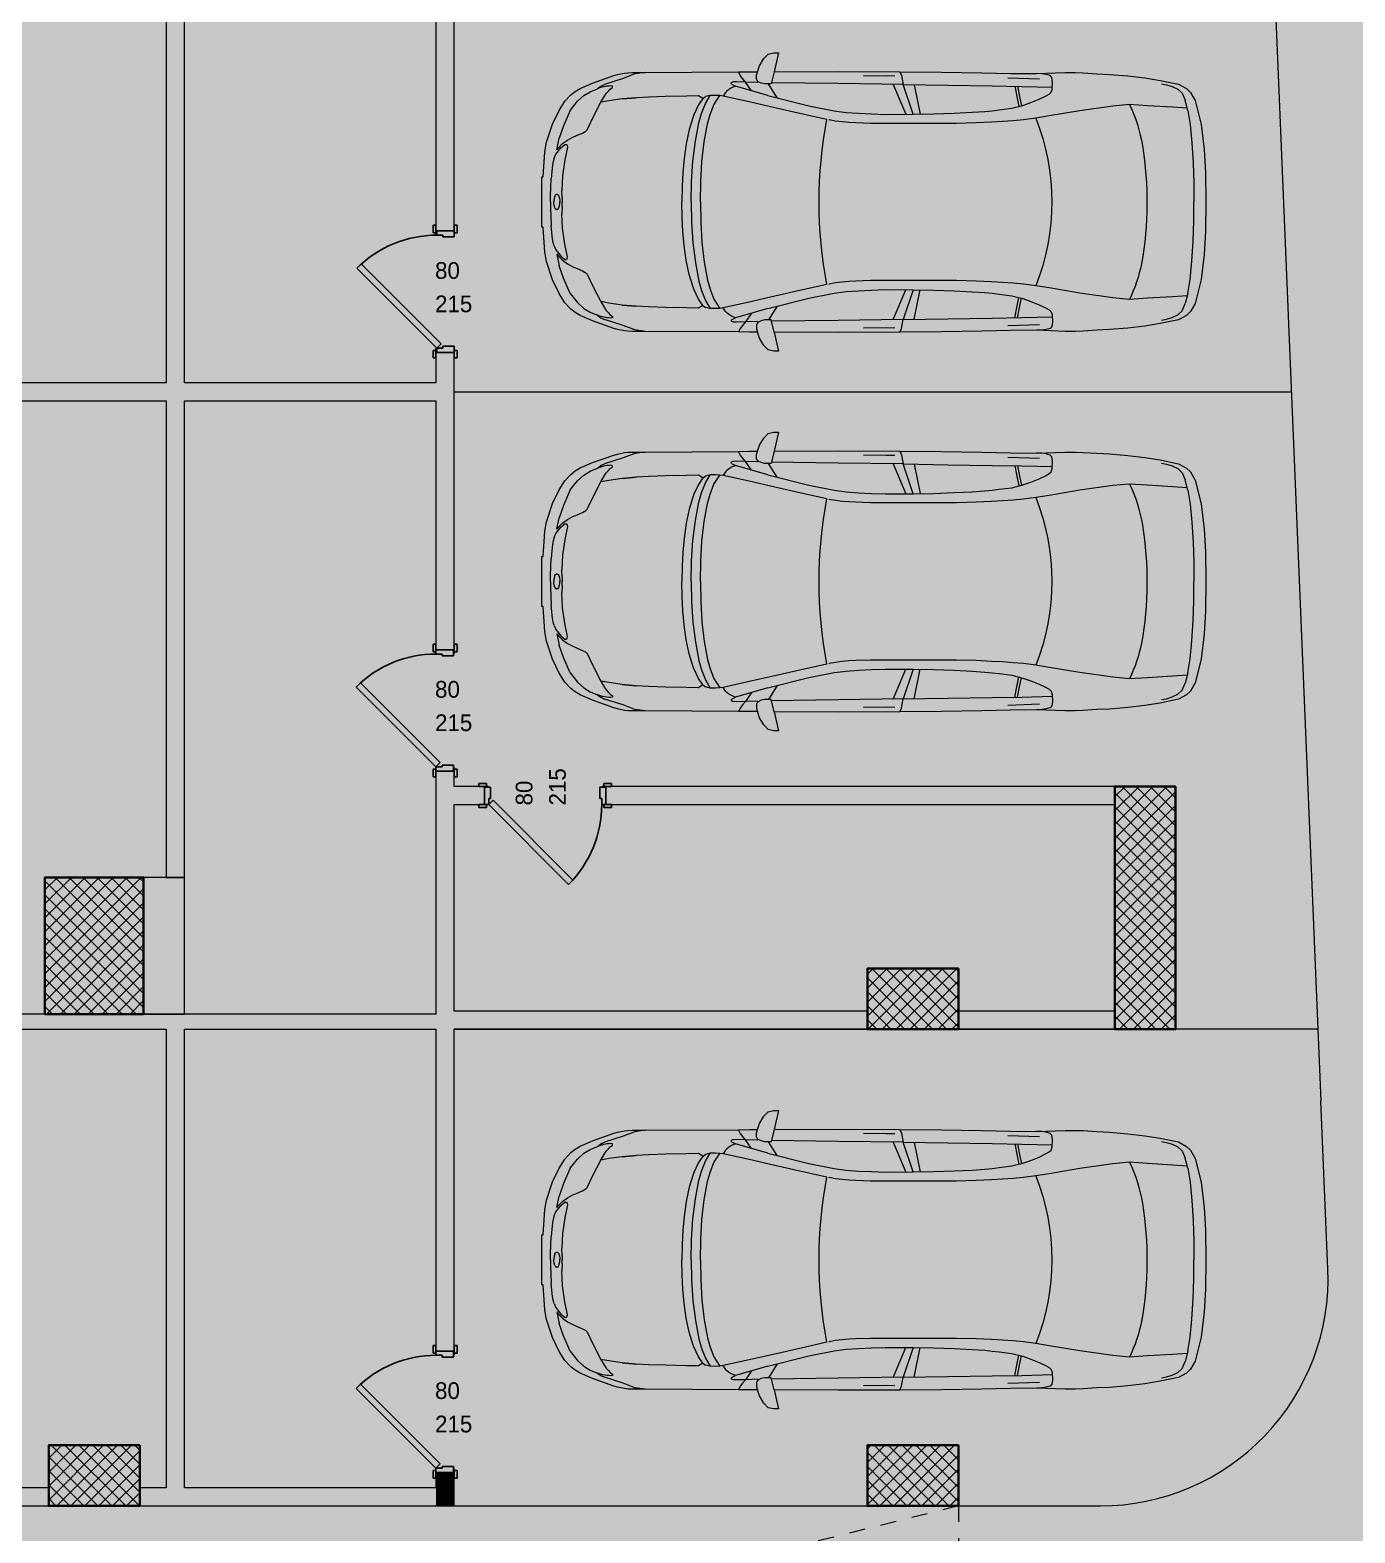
# Model space of a CAD drawing. Header units: millimetres. Extents: x 635850 to 824661, y -5878409 to -5774454.
# Drawn here: x 806447 to 815176, y -5870487 to -5860586 of the extents above; entities that cross this region are included whole.
import ezdxf

# ---------------------------------------------------------------- set-up
doc = ezdxf.new("R2010")
doc.units = ezdxf.units.MM
doc.header["$MEASUREMENT"] = 0
doc.linetypes.add('Dashed', pattern=[211.666667, 105.833333, -105.833333])
for name, color, linetype, lineweight, true_color in [('A - Ndertesa 1 - Veturat_Pen_No__102', 7, 'Continuous', 13, 0xcccccc), ('A - Ndertesa 10 - 2D Drafting_Pen_No__102', 7, 'Continuous', 13, 0xcccccc), ('A - Ndertesa 10 - Muret_Pen_No__102', 7, 'Continuous', 13, 0xcccccc), ('A - Ndertesa 10 - Veturat_Pen_No__102', 7, 'Continuous', 13, 0xcccccc), ('ARCHICAD Door Markers_Pen_No__112', 7, 'Continuous', 13, 0xd5aaaa)]:
    doc.layers.add(name, color=color, linetype=linetype, lineweight=lineweight, true_color=true_color)
for name, color, linetype, lineweight in [('A - Ndertesa 10 - 2D Drafting_Pen_No__121', 255, 'Continuous', 0), ('A - Ndertesa 10 - Muret_Pen_No__101', 252, 'Continuous', 13), ('A - Ndertesa 10 - Shtyllat_Pen_No__101', 252, 'Continuous', 13), ('A - Ndertesa 10 - Shtyllat_Pen_No__22', 8, 'Continuous', 35), ('ARCHICAD Doors_Pen_No__101', 252, 'Continuous', 13), ('ARCHICAD Doors_Pen_No__42', 8, 'Continuous', 25)]:
    doc.layers.add(name, color=color, linetype=linetype, lineweight=lineweight)
for name, color, linetype in [('A - Ndertesa 10 - Muret', 7, 'Continuous'), ('A - Ndertesa 10 - Shtyllat', 7, 'Continuous'), ('ARCHICAD Door Markers', 7, 'Continuous'), ('ARCHICAD Doors', 7, 'Continuous')]:
    doc.layers.add(name, color=color, linetype=linetype)
doc.styles.add('GENERATED_STYLE_1', font='GOTHIC.TTF')
pattern_1 = [(45, (664183.82, -5827429.525), (-45.96194, 45.96194), []), (135, (664183.82, -5827429.525), (45.96194, 45.96194), [])]

# ---------------------------------------------------------------- blocks, each defined once
blk = doc.blocks.new('Door 25_5')
at = {"layer": 'ARCHICAD Doors_Pen_No__101', "color": 252, "linetype": 'Continuous', "lineweight": 13}
for p, q in [((-400, 5), (-437, 5)), ((-400, 5), (-437, 5)), ((-400, 0), (-400, 5)), ((-400, 0), (-400, 5)), ((-400, -115), (-400, 0)), ((-400, -115), (-400, 0)), ((400, 0), (400, 5)), ((400, 0), (400, 5)), ((400, 5), (437, 5)), ((400, 5), (437, 5)), ((400, -115), (400, 0)), ((400, -115), (400, 0)), ((-400, -115), (-437, -115)), ((-400, -115), (-437, -115)), ((400, -115), (437, -115)), ((400, -115), (437, -115))]:
    blk.add_line(p, q, dxfattribs=at)
at = {"layer": 'ARCHICAD Doors_Pen_No__42', "color": 8, "linetype": 'Continuous', "lineweight": 25}
for p, q in [((-182.4, 497.8), (-154.1, 526.1)), ((343.7, -28.3), (-182.4, 497.8)), ((-154.1, 526.1), (372, 0)), ((-387, 24), (-437, 24)), ((-437, 24), (-437, 5)), ((-437, 5), (-387, 5)), ((-375, 5), (-400, 5)), ((-400, 5), (-400, 0)), ((-400, 0), (-375, 0)), ((-372, 0), (-400, 0)), ((-400, 0), (-400, -115)), ((-387, 5), (-387, 24)), ((-375, 0), (-375, 5)), ((-372, -40), (-372, 0)), ((372, 0), (343.7, -28.3)), ((400, 0), (372, 0)), ((372, 0), (372, -40)), ((400, 5), (375, 5)), ((375, 5), (375, 0)), ((375, 0), (400, 0)), ((437, 24), (387, 24)), ((387, 24), (387, 5)), ((387, 5), (437, 5)), ((400, 0), (400, 5)), ((400, -115), (400, 0)), ((437, 5), (437, 24)), ((-360, -40), (-372, -40)), ((-360, -115), (-360, -40)), ((372, -40), (360, -40)), ((360, -40), (360, -115)), ((-387, -115), (-437, -115)), ((-437, -115), (-437, -134)), ((-437, -134), (-387, -134)), ((-400, -115), (-360, -115)), ((-387, -134), (-387, -115)), ((360, -115), (400, -115)), ((437, -115), (387, -115)), ((387, -115), (387, -134)), ((387, -134), (437, -134)), ((437, -134), (437, -115))]:
    blk.add_line(p, q, dxfattribs=at)
blk.add_arc((372, 0), 744, 135, 180, dxfattribs=at)
blk = doc.blocks.new('D Marker 25_12')
at = {"layer": 'ARCHICAD Door Markers_Pen_No__112', "color": 9, "lineweight": 13, "true_color": 0xd5aaaa, "char_height": 110, "attachment_point": 7, "rotation": 270, "style": 'GENERATED_STYLE_1'}
for s, insert in [('\\A1;{\\pql;\\pt0;\\fCentury Gothic|b0|i0|c0|p34;215\\fCentury Gothic|b0|i0|c0|p34;\\A1{\\H.66x;\\S^  ;}\\fCentury Gothic|b0|i0|c0|p34;\\fCentury Gothic|b0|i0|c0|p34;}', (-167.8, 5.9)), ('\\A1;{\\pql;\\pt0;\\fCentury Gothic|b0|i0|c0|p34;80\\fCentury Gothic|b0|i0|c0|p34;\\A1{\\H.66x;\\S^  ;}\\fCentury Gothic|b0|i0|c0|p34;\\fCentury Gothic|b0|i0|c0|p34;}', (52.2, 5.9))]:
    blk.add_mtext(s, dxfattribs=dict(at, insert=insert))
blk = doc.blocks.new('Door 25_4')
at = {"layer": 'ARCHICAD Doors_Pen_No__101', "color": 252, "linetype": 'Continuous', "lineweight": 13}
for p, q in [((-400, 0), (-437, 0)), ((-400, 0), (-437, 0)), ((-400, 0), (-400, -115)), ((-400, 0), (-400, -115)), ((400, 0), (400, -115)), ((400, 0), (400, -115)), ((400, 0), (437, 0)), ((400, 0), (437, 0)), ((-400, -120), (-437, -120)), ((-400, -120), (-437, -120)), ((-400, -115), (-400, -120)), ((-400, -115), (-400, -120)), ((400, -115), (400, -120)), ((400, -115), (400, -120)), ((400, -120), (437, -120)), ((400, -120), (437, -120))]:
    blk.add_line(p, q, dxfattribs=at)
at = {"layer": 'ARCHICAD Doors_Pen_No__42', "color": 8, "linetype": 'Continuous', "lineweight": 25}
for p, q in [((-182.4, 497.8), (-154.1, 526.1)), ((343.7, -28.3), (-182.4, 497.8)), ((-154.1, 526.1), (372, 0)), ((-437, 0), (-437, 19)), ((-437, 19), (-387, 19)), ((-387, 0), (-437, 0)), ((-372, 0), (-400, 0)), ((-400, 0), (-400, -115)), ((-387, 19), (-387, 0)), ((-372, -40), (-372, 0)), ((372, 0), (343.7, -28.3)), ((400, 0), (372, 0)), ((372, 0), (372, -40)), ((387, 19), (437, 19)), ((387, 0), (387, 19)), ((437, 0), (387, 0)), ((400, -115), (400, 0)), ((437, 19), (437, 0)), ((-360, -40), (-372, -40)), ((-360, -115), (-360, -40)), ((372, -40), (360, -40)), ((360, -40), (360, -115)), ((-437, -139), (-437, -120)), ((-437, -120), (-387, -120)), ((-387, -139), (-437, -139)), ((-400, -120), (-400, -115)), ((-400, -115), (-375, -115)), ((-400, -115), (-360, -115)), ((-375, -120), (-400, -120)), ((-387, -120), (-387, -139)), ((-375, -115), (-375, -120)), ((360, -115), (400, -115)), ((375, -120), (375, -115)), ((375, -115), (400, -115)), ((400, -120), (375, -120)), ((387, -120), (437, -120)), ((387, -139), (387, -120)), ((437, -139), (387, -139)), ((400, -115), (400, -120)), ((437, -120), (437, -139))]:
    blk.add_line(p, q, dxfattribs=at)
blk.add_arc((372, 0), 744, 135, 180, dxfattribs=at)
blk = doc.blocks.new('Wall_350', base_point=(809240.9, -5870309))
at = {"layer": 'A - Ndertesa 10 - Muret_Pen_No__102', "linetype": 'Continuous', "lineweight": 0, "true_color": 0xcccccc}
for points in [[(809120.9, -5861909.1), (809240.9, -5861909.1), (809240.9, -5858768.5), (809120.9, -5858768.5)], [(809240.9, -5862709.1), (809120.9, -5862709.1), (809120.9, -5864668.5), (809240.9, -5864668.5)], [(809240.9, -5865468.5), (809120.9, -5865468.5), (809120.9, -5869289), (809240.9, -5869289)], [(809120.9, -5870189), (809240.9, -5870189), (809240.9, -5870089), (809120.9, -5870089)], [(809120.9, -5870189), (809120.9, -5870309), (809240.9, -5870309)], [(809120.9, -5870189), (809240.9, -5870309), (809240.9, -5870189)]]:
    blk.add_hatch(color=254, dxfattribs=at).paths.add_polyline_path(points)
at = {"layer": 'A - Ndertesa 10 - Muret_Pen_No__101', "color": 252, "linetype": 'Continuous', "lineweight": 13}
for p, q in [((809120.9, -5861909.1), (809120.9, -5861872.1)), ((809125.9, -5861909.1), (809120.9, -5861909.1)), ((809240.9, -5861909.1), (809125.9, -5861909.1)), ((809240.9, -5861909.1), (809240.9, -5861872.1)), ((809120.9, -5862709.1), (809120.9, -5862746.1)), ((809125.9, -5862709.1), (809120.9, -5862709.1)), ((809240.9, -5862709.1), (809125.9, -5862709.1)), ((809240.9, -5862709.1), (809240.9, -5862746.1)), ((809120.9, -5864668.5), (809120.9, -5864631.5)), ((809240.9, -5864668.5), (809240.9, -5864631.5)), ((809120.9, -5864668.5), (809235.9, -5864668.5)), ((809235.9, -5864668.5), (809240.9, -5864668.5)), ((809120.9, -5865468.5), (809120.9, -5865505.5)), ((809120.9, -5865468.5), (809235.9, -5865468.5)), ((809235.9, -5865468.5), (809240.9, -5865468.5)), ((809240.9, -5865468.5), (809240.9, -5865505.5)), ((809120.9, -5869289), (809120.9, -5869252)), ((809120.9, -5869289), (809235.9, -5869289)), ((809235.9, -5869289), (809240.9, -5869289)), ((809240.9, -5869289), (809240.9, -5869252)), ((809120.9, -5870089), (809120.9, -5870126)), ((809120.9, -5870089), (809235.9, -5870089)), ((809235.9, -5870089), (809240.9, -5870089)), ((809240.9, -5870089), (809240.9, -5870126))]:
    blk.add_line(p, q, dxfattribs=at)
at = {"layer": 'A - Ndertesa 10 - Muret_Pen_No__101', "color": 252, "linetype": 'Continuous', "lineweight": 13, "flags": 128}
for points in [[(809120.9, -5859688.6), (809120.9, -5861909.1)], [(809240.9, -5861909.1), (809240.9, -5860368.5)], [(809120.9, -5862709.1), (809120.9, -5862909.1)], [(809240.9, -5864668.5), (809240.9, -5862709.1)], [(809120.9, -5863029.1), (809120.9, -5864668.5)], [(809120.9, -5865468.5), (809120.9, -5867068.5)], [(809240.9, -5865568.5), (809240.9, -5865468.5)], [(809240.9, -5867048.5), (809240.9, -5865688.5)], [(809120.9, -5867168.5), (809120.9, -5869289)], [(809240.9, -5869289), (809240.9, -5867168.5)], [(809120.9, -5870089), (809120.9, -5870189)], [(809240.9, -5870309), (809240.9, -5870089)], [(809240.9, -5870309), (809120.9, -5870309)]]:
    blk.add_lwpolyline(points, dxfattribs=at)
at = {"layer": 'ARCHICAD Door Markers', "color": 161, "lineweight": 25, "true_color": 0x40a5ff, "rotation": 90}
for p in [(809120.9, -5862309.1), (809120.9, -5865068.5), (809120.9, -5869689)]:
    blk.add_blockref('D Marker 25_12', p, dxfattribs=at)
at = {"layer": 'ARCHICAD Doors', "color": 7, "linetype": 'Continuous', "lineweight": 13, "xscale": -1, "zscale": 1000, "rotation": 90}
for name, p in [('Door 25_5', (809125.9, -5862309.1)), ('Door 25_4', (809120.9, -5865068.5)), ('Door 25_4', (809120.9, -5869689))]:
    blk.add_blockref(name, p, dxfattribs=at)
blk = doc.blocks.new('Wall_362', base_point=(809240.9, -5867168.5))
at = {"layer": 'A - Ndertesa 10 - Muret_Pen_No__102', "linetype": 'Continuous', "lineweight": 0, "true_color": 0xcccccc}
for points in [[(805702.6, -5867168.5), (805702.6, -5867068.5), (802554.2, -5867068.5), (802554.2, -5867168.5)], [(807344.2, -5867168.5), (807344.2, -5867068.5), (805822.6, -5867068.5), (805822.6, -5867168.5)], [(809120.9, -5867168.5), (809120.9, -5867068.5), (807464.2, -5867068.5), (807464.2, -5867168.5)]]:
    blk.add_hatch(color=254, dxfattribs=at).paths.add_polyline_path(points)
at = {"layer": 'A - Ndertesa 10 - Muret_Pen_No__101', "color": 252, "linetype": 'Continuous', "lineweight": 13, "flags": 128}
for points in [[(805702.6, -5867068.5), (802554.2, -5867068.5)], [(807344.2, -5867068.5), (805822.6, -5867068.5)], [(809120.9, -5867068.5), (807464.2, -5867068.5)], [(802554.2, -5867168.5), (805702.6, -5867168.5)], [(805822.6, -5867168.5), (807344.2, -5867168.5)], [(807464.2, -5867168.5), (809120.9, -5867168.5)]]:
    blk.add_lwpolyline(points, dxfattribs=at)
blk = doc.blocks.new('Wall_366', base_point=(805702.6, -5862969.1))
at = {"layer": 'A - Ndertesa 10 - Muret_Pen_No__102', "linetype": 'Continuous', "lineweight": 0, "true_color": 0xcccccc}
for points in [[(805702.6, -5862909.1), (805702.6, -5863029.1), (807344.2, -5863029.1), (807344.2, -5862909.1)], [(807464.2, -5862909.1), (807464.2, -5863029.1), (809120.9, -5863029.1), (809120.9, -5862909.1)]]:
    blk.add_hatch(color=254, dxfattribs=at).paths.add_polyline_path(points)
at = {"layer": 'A - Ndertesa 10 - Muret_Pen_No__101', "color": 252, "linetype": 'Continuous', "lineweight": 13, "flags": 128}
for points in [[(805702.7, -5862909.1), (805702.6, -5862909.1)], [(805702.6, -5862909.1), (805702.6, -5863029.1)], [(807344.2, -5862909.1), (805822.7, -5862909.1)], [(809120.9, -5862909.1), (807464.2, -5862909.1)], [(805702.6, -5863029.1), (805702.7, -5863029.1)], [(805822.7, -5863029.1), (807344.2, -5863029.1)], [(807464.2, -5863029.1), (809120.9, -5863029.1)]]:
    blk.add_lwpolyline(points, dxfattribs=at)
blk = doc.blocks.new('Wall_367', base_point=(807344.2, -5870309))
at = {"layer": 'A - Ndertesa 10 - Muret_Pen_No__102', "linetype": 'Continuous', "lineweight": 0, "true_color": 0xcccccc}
blk.add_hatch(color=254, dxfattribs=at).paths.add_polyline_path([(807464.2, -5870189), (807464.2, -5867068.5), (807344.2, -5867068.5), (807344.2, -5870189)])
at = {"layer": 'A - Ndertesa 10 - Muret_Pen_No__101', "color": 252, "linetype": 'Continuous', "lineweight": 13, "flags": 128}
for points in [[(807464.2, -5867068.5), (807344.2, -5867068.5)], [(807344.2, -5867168.5), (807344.2, -5870189)], [(807464.2, -5870189), (807464.2, -5867168.5)]]:
    blk.add_lwpolyline(points, dxfattribs=at)
blk = doc.blocks.new('Wall_369', base_point=(809240.9, -5870309))
at = {"layer": 'A - Ndertesa 10 - Muret_Pen_No__102', "linetype": 'Continuous', "lineweight": 0, "true_color": 0xcccccc}
blk.add_hatch(color=254, dxfattribs=at).paths.add_polyline_path([(805822.5, -5870189), (805822.5, -5870309), (809120.9, -5870309), (809120.9, -5870189), (807169.2, -5870189), (807169.2, -5870309), (806569.2, -5870309), (806569.2, -5870189)])
at = {"layer": 'A - Ndertesa 10 - Muret_Pen_No__101', "color": 252, "linetype": 'Continuous', "lineweight": 13, "flags": 128}
for points in [[(806569.2, -5870189), (805822.5, -5870189)], [(807344.2, -5870189), (807169.2, -5870189)], [(809120.9, -5870189), (807464.2, -5870189)], [(805822.5, -5870309), (809120.9, -5870309)]]:
    blk.add_lwpolyline(points, dxfattribs=at)
blk = doc.blocks.new('Wall_381', base_point=(813594.2, -5865568.5))
at = {"layer": 'A - Ndertesa 10 - Muret_Pen_No__102', "linetype": 'Continuous', "lineweight": 0, "true_color": 0xcccccc}
for points in [[(809240.9, -5865568.5), (809240.9, -5865688.5), (809440.9, -5865688.5), (809440.9, -5865568.5)], [(810240.9, -5865568.5), (810240.9, -5865688.5), (813594.2, -5865688.5), (813594.2, -5865568.5)]]:
    blk.add_hatch(color=254, dxfattribs=at).paths.add_polyline_path(points)
at = {"layer": 'A - Ndertesa 10 - Muret_Pen_No__101', "color": 252, "linetype": 'Continuous', "lineweight": 13}
for p, q in [((809440.9, -5865568.5), (809403.9, -5865568.5)), ((809440.9, -5865573.5), (809440.9, -5865568.5)), ((809440.9, -5865688.5), (809440.9, -5865573.5)), ((810240.9, -5865568.5), (810277.9, -5865568.5)), ((810240.9, -5865573.5), (810240.9, -5865568.5)), ((810240.9, -5865688.5), (810240.9, -5865573.5)), ((809440.9, -5865688.5), (809403.9, -5865688.5)), ((810240.9, -5865688.5), (810277.9, -5865688.5))]:
    blk.add_line(p, q, dxfattribs=at)
at = {"layer": 'A - Ndertesa 10 - Muret_Pen_No__101', "color": 252, "linetype": 'Continuous', "lineweight": 13, "flags": 128}
for points in [[(809440.9, -5865568.5), (809240.9, -5865568.5)], [(813594.2, -5865568.5), (810240.9, -5865568.5)], [(809240.9, -5865688.5), (809440.9, -5865688.5)], [(810240.9, -5865688.5), (813594.2, -5865688.5)]]:
    blk.add_lwpolyline(points, dxfattribs=at)
at = {"layer": 'ARCHICAD Door Markers', "color": 161, "lineweight": 25, "true_color": 0x40a5ff, "rotation": 180}
blk.add_blockref('D Marker 25_12', (809840.9, -5865688.5), dxfattribs=at)
at = {"layer": 'ARCHICAD Doors', "color": 7, "linetype": 'Continuous', "lineweight": 13, "zscale": 1000, "rotation": 180}
blk.add_blockref('Door 25_4', (809840.9, -5865688.5), dxfattribs=at)
blk = doc.blocks.new('Wall_382', base_point=(809240.9, -5867168.5))
at = {"layer": 'A - Ndertesa 10 - Muret_Pen_No__102', "linetype": 'Continuous', "lineweight": 0, "true_color": 0xcccccc}
blk.add_hatch(color=254, dxfattribs=at).paths.add_polyline_path([(811963.7, -5867048.5), (809240.9, -5867048.5), (809240.9, -5867168.5), (813594.2, -5867168.5), (813594.2, -5867048.5), (812563.7, -5867048.5), (812563.7, -5867168.5), (811963.7, -5867168.5)])
at = {"layer": 'A - Ndertesa 10 - Muret_Pen_No__101', "color": 252, "linetype": 'Continuous', "lineweight": 13, "flags": 128}
for points in [[(811963.7, -5867048.5), (809240.9, -5867048.5)], [(813594.2, -5867048.5), (812563.7, -5867048.5)], [(813594.2, -5867168.5), (813594.2, -5867048.5)], [(809240.9, -5867168.5), (813594.2, -5867168.5)]]:
    blk.add_lwpolyline(points, dxfattribs=at)
blk = doc.blocks.new('Wall_388', base_point=(807344.2, -5866168.5))
at = {"layer": 'A - Ndertesa 10 - Muret_Pen_No__102', "linetype": 'Continuous', "lineweight": 0, "true_color": 0xcccccc}
blk.add_hatch(color=254, dxfattribs=at).paths.add_polyline_path([(807464.2, -5866168.5), (807464.2, -5854357), (807344.2, -5854357), (807344.2, -5866168.5)])
at = {"layer": 'A - Ndertesa 10 - Muret_Pen_No__101', "color": 252, "linetype": 'Continuous', "lineweight": 13, "flags": 128}
for points in [[(807344.2, -5859688.5), (807344.2, -5862909.1)], [(807464.2, -5862909.1), (807464.2, -5859688.5)], [(807344.2, -5863029.1), (807344.2, -5866168.5)], [(807464.2, -5866168.5), (807464.2, -5863029.1)], [(807344.2, -5866168.5), (807464.2, -5866168.5)]]:
    blk.add_lwpolyline(points, dxfattribs=at)
blk = doc.blocks.new('Wall_389', base_point=(807164.2, -5867068.5))
at = {"layer": 'A - Ndertesa 10 - Muret_Pen_No__102', "linetype": 'Continuous', "lineweight": 0, "true_color": 0xcccccc}
blk.add_hatch(color=254, dxfattribs=at).paths.add_polyline_path([(807194.2, -5867068.5), (807464.2, -5867068.5), (807464.2, -5866168.5), (807194.2, -5866168.5)])
at = {"layer": 'A - Ndertesa 10 - Muret_Pen_No__101', "color": 252, "linetype": 'Continuous', "lineweight": 13, "flags": 128}
for points in [[(807464.2, -5866168.5), (807194.2, -5866168.5)], [(807464.2, -5867068.5), (807464.2, -5866168.5)], [(807194.2, -5867068.5), (807464.2, -5867068.5)]]:
    blk.add_lwpolyline(points, dxfattribs=at)
blk = doc.blocks.new('Column_360', base_point=(806869.2, -5866618.5))
at = {"layer": 'A - Ndertesa 10 - Shtyllat_Pen_No__101', "linetype": 'Continuous', "lineweight": 13}
h = blk.add_hatch(dxfattribs=at)
h.set_pattern_fill('Concrete_Block', color=252, style=0, pattern_type=2)
h.set_pattern_definition(pattern_1)
h.paths.add_polyline_path([(807194.2, -5867068.5), (807194.2, -5866168.5), (806544.2, -5866168.5), (806544.2, -5867068.5)])
at = {"layer": 'A - Ndertesa 10 - Shtyllat_Pen_No__22', "color": 8, "linetype": 'Continuous', "lineweight": 35, "flags": 128}
blk.add_lwpolyline([(807194.2, -5867068.5), (807194.2, -5866168.5), (806544.2, -5866168.5), (806544.2, -5867068.5)], close=True, dxfattribs=at)
blk = doc.blocks.new('Column_364', base_point=(813794.2, -5866368.5))
at = {"layer": 'A - Ndertesa 10 - Shtyllat_Pen_No__101', "linetype": 'Continuous', "lineweight": 13}
h = blk.add_hatch(dxfattribs=at)
h.set_pattern_fill('Concrete_Block', color=252, style=0, pattern_type=2)
h.set_pattern_definition(pattern_1)
h.paths.add_polyline_path([(813994.2, -5865568.5), (813594.2, -5865568.5), (813594.2, -5867168.5), (813994.2, -5867168.5)])
at = {"layer": 'A - Ndertesa 10 - Shtyllat_Pen_No__22', "color": 8, "linetype": 'Continuous', "lineweight": 35, "flags": 128}
blk.add_lwpolyline([(813994.2, -5865568.5), (813594.2, -5865568.5), (813594.2, -5867168.5), (813994.2, -5867168.5)], close=True, dxfattribs=at)
blk = doc.blocks.new('Column_414', base_point=(806869.2, -5870109))
at = {"layer": 'A - Ndertesa 10 - Shtyllat_Pen_No__101', "linetype": 'Continuous', "lineweight": 13}
h = blk.add_hatch(dxfattribs=at)
h.set_pattern_fill('Concrete_Block', color=252, style=0, pattern_type=2)
h.set_pattern_definition(pattern_1)
h.paths.add_polyline_path([(807169.2, -5869909), (806569.2, -5869909), (806569.2, -5870309), (807169.2, -5870309)])
at = {"layer": 'A - Ndertesa 10 - Shtyllat_Pen_No__22', "color": 8, "linetype": 'Continuous', "lineweight": 35, "flags": 128}
blk.add_lwpolyline([(807169.2, -5869909), (806569.2, -5869909), (806569.2, -5870309), (807169.2, -5870309)], close=True, dxfattribs=at)
blk = doc.blocks.new('Column_415', base_point=(812263.7, -5866968.5))
at = {"layer": 'A - Ndertesa 10 - Shtyllat_Pen_No__101', "linetype": 'Continuous', "lineweight": 13}
h = blk.add_hatch(dxfattribs=at)
h.set_pattern_fill('Concrete_Block', color=252, style=0, pattern_type=2)
h.set_pattern_definition(pattern_1)
h.paths.add_polyline_path([(812563.7, -5866768.5), (811963.7, -5866768.5), (811963.7, -5867168.5), (812563.7, -5867168.5)])
at = {"layer": 'A - Ndertesa 10 - Shtyllat_Pen_No__22', "color": 8, "linetype": 'Continuous', "lineweight": 35, "flags": 128}
blk.add_lwpolyline([(812563.7, -5866768.5), (811963.7, -5866768.5), (811963.7, -5867168.5), (812563.7, -5867168.5)], close=True, dxfattribs=at)
blk = doc.blocks.new('Column_416', base_point=(812263.7, -5870109))
at = {"layer": 'A - Ndertesa 10 - Shtyllat_Pen_No__101', "linetype": 'Continuous', "lineweight": 13}
h = blk.add_hatch(dxfattribs=at)
h.set_pattern_fill('Concrete_Block', color=252, style=0, pattern_type=2)
h.set_pattern_definition(pattern_1)
h.paths.add_polyline_path([(812563.7, -5869909), (811963.7, -5869909), (811963.7, -5870309), (812563.7, -5870309)])
at = {"layer": 'A - Ndertesa 10 - Shtyllat_Pen_No__22', "color": 8, "linetype": 'Continuous', "lineweight": 35, "flags": 128}
blk.add_lwpolyline([(812563.7, -5869909), (811963.7, -5869909), (811963.7, -5870309), (812563.7, -5870309)], close=True, dxfattribs=at)
blk = doc.blocks.new('Car 05 25')
at = {"layer": 'A - Ndertesa 1 - Veturat_Pen_No__102', "color": 254, "linetype": 'Continuous', "lineweight": 13, "true_color": 0xcccccc}
for p, q in [((124.6, 791.4), (129, 820.5)), ((129, 820.5), (138.9, 832.4)), ((138.9, 832.4), (165.2, 840.3)), ((165.2, 840.3), (194.7, 844.3)), ((194.7, 844.3), (230.8, 845.5)), ((210.9, 809.2), (418.1, 816.2)), ((1115.1, 808.9), (1108.6, 774)), ((1119.5, 833.3), (1115.1, 808.9)), ((1120.2, 836.3), (1119.5, 833.3)), ((1120.7, 838.2), (1120.2, 836.3)), ((1129.9, 858.5), (1120.7, 838.2)), ((1162.6, 830.5), (1220.1, 829.1)), ((1220.1, 829.1), (1369.7, 831.5)), ((1957.8, 858.1), (1977.2, 777.4)), ((2044.5, 783.1), (2063.4, 792.3)), ((2063.4, 792.3), (2070.4, 799.9)), ((2068.7, 787.7), (2065.4, 794.5)), ((2075.3, 835.7), (2067.9, 857.7)), ((2070.4, 799.9), (2075.2, 809.4)), ((2075.2, 809.4), (2075.3, 835.7)), ((2148, 790.5), (2166.8, 813.8)), ((2148, 790.5), (2205.6, 792.2)), ((2166.8, 813.8), (2182.3, 834.1)), ((2182.3, 834.1), (2193.2, 856.5)), ((2205.6, 792.2), (2227.2, 791)), ((2808, 852.6), (2876.9, 843.3)), ((2876.9, 843.3), (2954.2, 813.7)), ((2904.1, 832.9), (2905.1, 832.8)), ((2954.2, 813.7), (3075.8, 774.7)), ((-729.4, 716.4), (-750.6, 669.8)), ((-701.1, 743.3), (-729.4, 716.4)), ((-664.9, 761), (-701.1, 743.3)), ((-626.6, 772.5), (-664.9, 761)), ((-594.9, 778.5), (-626.6, 772.5)), ((125.7, 743.9), (124.6, 791.4)), ((327.4, 761.9), (125.4, 756.5)), ((132.4, 722.8), (125.7, 743.9)), ((146.7, 710.6), (132.4, 722.8)), ((171.3, 696.6), (146.7, 710.6)), ((212.6, 676.5), (171.3, 696.6)), ((522, 764.7), (327.4, 761.9)), ((355.3, 762.3), (339.1, 683.1)), ((373.4, 762.6), (357.2, 683.4)), ((813.6, 769.3), (522, 764.7)), ((1108.6, 774), (813.6, 769.3)), ((1036.3, 772.8), (996.5, 578.8)), ((1042, 578), (1107.6, 774)), ((1173.3, 774.9), (1090.3, 577.9)), ((1108.6, 774), (1537.6, 780)), ((1537.6, 780), (1975, 786.1)), ((2000.4, 701.6), (1730.4, 633.8)), ((1939.2, 686.2), (1995.9, 777.4)), ((1977.2, 777.4), (2019.6, 777.4)), ((2000.4, 701.6), (2213.5, 763)), ((2019.6, 777.4), (2044.5, 783.1)), ((2068.7, 787.7), (2148, 790.5)), ((2106.5, 732.2), (2148, 790.5)), ((2122, 660), (2293.8, 697.7)), ((2226.6, 769.9), (2213.5, 763)), ((2213.5, 763), (2238.3, 752.2)), ((2234.4, 774), (2226.6, 769.9)), ((2227.2, 791), (2232.6, 790)), ((2232.6, 790), (2237.9, 787.3)), ((2238.5, 776.9), (2234.4, 774)), ((2240.8, 784), (2237.9, 787.3)), ((2238.3, 752.2), (2258.5, 739.7)), ((2238.5, 776.9), (2240.9, 780.5)), ((2240.9, 780.5), (2240.8, 784)), ((2258.5, 739.7), (2269, 731.1)), ((2269, 731.1), (2278.8, 722)), ((2278.8, 722), (2293.8, 697.7)), ((2293.8, 697.7), (2317.2, 700.7)), ((2293.8, 697.6), (2293.8, 697.7)), ((2317.2, 700.7), (2345.7, 702.7)), ((2355.1, 639.9), (2317.2, 700.7)), ((2345.7, 702.7), (2378.9, 702)), ((2410.1, 649.1), (2378.9, 702)), ((2378.9, 702), (2410.6, 694.2)), ((2410.6, 694.2), (2410.6, 694.2)), ((2428.7, 681.7), (2410.6, 694.2)), ((2428.7, 681.7), (2457.3, 700)), ((2457.3, 700), (2535.5, 698)), ((2535.4, 698), (2673.2, 695.5)), ((2535.5, 698), (2535.5, 698)), ((2673.2, 695.5), (2787.2, 691.5)), ((3022.5, 758.3), (3023.7, 762.5)), ((3024.5, 753.7), (3022.5, 758.3)), ((3023.7, 762.5), (3034.6, 765.1)), ((3037.9, 743.5), (3024.5, 753.7)), ((3034.6, 765.1), (3046.9, 763.8)), ((3050.6, 730.7), (3037.9, 743.5)), ((3046.9, 763.8), (3060.9, 762.9)), ((3064.5, 714.6), (3050.6, 730.7)), ((3060.9, 762.9), (3089.9, 757.4)), ((3077, 697.8), (3064.5, 714.6)), ((3100.5, 763.1), (3075.8, 774.7)), ((3100, 656.6), (3077, 697.8)), ((3089.9, 757.4), (3108.4, 751.4)), ((3114.1, 753.3), (3100.5, 763.1)), ((3108.4, 751.4), (3122.9, 746.4)), ((3122.9, 746.4), (3114.1, 753.3)), ((3170.1, 726.6), (3122.9, 746.4)), ((3211.7, 701), (3170.1, 726.6)), ((3254.3, 663.2), (3211.7, 701)), ((-768.3, 602.3), (-782.8, 510)), ((-768.3, 602.3), (-750.6, 669.8)), ((-764.3, 617.3), (-665.7, 624)), ((-665.7, 624), (-500.9, 634.2)), ((-500.9, 634.2), (-383, 642)), ((-383, 642), (-274.2, 631.3)), ((-274.2, 631.3), (-56.4, 600.5)), ((-56.4, 600.5), (145.9, 566.6)), ((266.3, 654.6), (212.6, 676.5)), ((319.5, 636.4), (266.3, 654.6)), ((392.7, 617.8), (319.5, 636.4)), ((339.1, 683.1), (329.6, 633.9)), ((357.2, 683.4), (346.8, 629.5)), ((474.8, 607.1), (392.7, 617.8)), ((521.3, 601.6), (474.8, 607.1)), ((570, 596.8), (521.3, 601.6)), ((652.6, 591), (570, 596.8)), ((1562, 600.6), (1483.9, 590.1)), ((1730.4, 633.8), (1562, 600.6)), ((1779.6, 581.8), (1952.8, 621.3)), ((1952.8, 621.3), (2122, 660)), ((2379.8, 575.4), (2355.1, 639.9)), ((2436, 583.2), (2410.1, 649.1)), ((2428.8, 681.7), (2428.7, 681.7)), ((2428.8, 681.7), (2456.7, 639.8)), ((2456.7, 639.8), (2487.2, 574.3)), ((2787.2, 691.5), (2868.4, 687.2)), ((2868.4, 687.2), (2959.7, 679)), ((2959.7, 679), (2868.4, 687.2)), ((2959.7, 679), (3047.2, 666.2)), ((3047.2, 666.2), (3100, 656.6)), ((3152.9, 553.9), (3100, 656.6)), ((3301.9, 602.8), (3254.3, 663.2)), ((3301.9, 602.8), (3346, 501.4)), ((-782.8, 510), (-794.5, 390.6)), ((145.9, 566.6), (233.3, 552.3)), ((233.3, 552.3), (315.3, 541.4)), ((315.3, 541.4), (384.3, 535.1)), ((384.3, 535.1), (454.2, 530.4)), ((454.2, 530.4), (526.2, 526.3)), ((526.2, 526.3), (627.7, 521.8)), ((627.7, 521.8), (756.8, 518.1)), ((772.8, 585), (652.6, 591)), ((756.8, 518.1), (1322.6, 518.1)), ((907.3, 580.3), (772.8, 585)), ((1042, 578), (907.3, 580.3)), ((1227.8, 577.5), (1042, 578)), ((1316.1, 580.5), (1227.8, 577.5)), ((1403, 584.4), (1316.1, 580.5)), ((1322.6, 518.1), (1420.5, 521.7)), ((1483.9, 590.1), (1403, 584.4)), ((1420.5, 521.7), (1466.6, 524)), ((1466.6, 524), (1510.9, 527.6)), ((1510.9, 527.6), (1554.3, 533.1)), ((1554.3, 533.1), (1596.8, 541)), ((1597.3, 541.2), (1596.7, 540.9)), ((1610.7, 544.1), (1779.6, 581.8)), ((2397.3, 514.3), (2379.8, 575.4)), ((2419.3, 395.7), (2397.3, 514.3)), ((2453.6, 521.6), (2436, 583.2)), ((2477.6, 401.1), (2453.6, 521.6)), ((2487.2, 574.3), (2491.8, 562)), ((2491.8, 562), (2517.9, 477)), ((3189.6, 475.6), (3152.9, 553.9)), ((3346, 501.4), (3374.3, 419.6)), ((2493.9, 269.1), (2477.6, 401.1)), ((2517.9, 477), (2537.5, 384.1)), ((3199.4, 466.8), (3189.6, 475.6)), ((3220.7, 454.4), (3199.4, 466.8)), ((3256.1, 439.2), (3220.7, 454.4)), ((3288.4, 425.1), (3256.1, 439.2)), ((3319.4, 408.4), (3288.4, 425.1)), ((3353.5, 384.3), (3319.4, 408.4)), ((3391.1, 344.2), (3374.3, 419.6)), ((-794.5, 390.6), (-802.4, 258.7)), ((2433.7, 266.1), (2419.3, 395.7)), ((2537.5, 384.1), (2551.5, 285.6)), ((3321.2, 370.5), (3321, 362.1)), ((3321, 362.1), (3338.3, 276.9)), ((3324.7, 377.3), (3321.2, 370.5)), ((3328.3, 379.6), (3324.7, 377.3)), ((3338.5, 379.5), (3328.3, 379.6)), ((3363.6, 357.8), (3338.5, 379.5)), ((3377.2, 360), (3353.5, 384.3)), ((3396.7, 315.8), (3363.6, 357.8)), ((3391.1, 344.2), (3377.2, 360)), ((3408.1, 289.4), (3396.7, 315.8)), ((-802.4, 258.7), (-806.8, 124.9)), ((2441.6, 132), (2433.7, 266.1)), ((2503.1, 133.2), (2493.9, 269.1)), ((2551.5, 285.6), (2559.7, 193.7)), ((3338.3, 276.9), (3351.9, 172.7)), ((3408.1, 289.4), (3413.8, 267.3)), ((3413.8, 267.3), (3418.5, 242.9)), ((3418.5, 242.9), (3424, 200.7)), ((3424, 200.7), (3427.7, 152)), ((-806.8, 124.9), (-808, 0)), ((2444, 0), (2441.6, 132)), ((2506, 0), (2503.1, 133.2)), ((2559.7, 193.7), (2564.4, 101.2)), ((2564.4, 101.2), (2566, 0)), ((3351.9, 172.7), (3358.3, 75.9)), ((3432.4, 40), (3427.7, 152)), ((-806.8, -124.9), (-808, 0)), ((2444, 0), (2441.6, -132)), ((2564.4, -101.2), (2566, 0)), ((3354, 27.9), (3358.3, 75.9)), ((3354, 27.9), (3354, -0.8)), ((3354, -27.9), (3354, 0.8)), ((3370.9, 11.7), (3370.3, -0.8)), ((3370.9, -11.7), (3370.3, 0.8)), ((3372.5, 23.7), (3370.9, 11.7)), ((3376.3, 39), (3372.5, 23.7)), ((3382, 46.6), (3376.3, 39)), ((3386.2, 48.4), (3382, 46.6)), ((3386.2, 48.4), (3394.3, 48.4)), ((3398.5, 46.6), (3394.3, 48.4)), ((3404.2, 39), (3398.5, 46.6)), ((3404.2, 39), (3408, 23.7)), ((3408, 23.7), (3409.8, 8.1)), ((3409.8, 8.1), (3409.8, 0)), ((3431.8, 57.4), (3431.8, 56.8)), ((3432, 0), (3432.4, 40)), ((3432, 0), (3432.4, -40)), ((2506, 0), (2503.1, -133.2)), ((3351.9, -172.7), (3358.3, -75.9)), ((3354, -27.9), (3358.3, -75.9)), ((3372.5, -23.7), (3370.9, -11.7)), ((3376.3, -39), (3372.5, -23.7)), ((3382, -46.6), (3376.3, -39)), ((3386.2, -48.4), (3382, -46.6)), ((3386.2, -48.4), (3394.3, -48.4)), ((3398.5, -46.6), (3394.3, -48.4)), ((3404.2, -39), (3398.5, -46.6)), ((3404.2, -39), (3408, -23.7)), ((3408, -23.7), (3409.8, -8.1)), ((3409.8, -8.1), (3409.8, 0)), ((3432.4, -40), (3427.7, -152)), ((3431.8, -57.4), (3431.8, -56.8)), ((-802.4, -258.7), (-806.8, -124.9)), ((2441.6, -132), (2433.7, -266.1)), ((2503.1, -133.2), (2493.9, -269.1)), ((2551.5, -285.6), (2559.7, -193.7)), ((2559.7, -193.7), (2564.4, -101.2)), ((3338.3, -276.9), (3351.9, -172.7)), ((3424, -200.7), (3427.7, -152)), ((-794.5, -390.6), (-802.4, -258.7)), ((2433.7, -266.1), (2419.3, -395.7)), ((2493.9, -269.1), (2477.6, -401.1)), ((2537.5, -384.1), (2551.5, -285.6)), ((3321, -362.1), (3338.3, -276.9)), ((3408.1, -289.4), (3396.7, -315.8)), ((3408.1, -289.4), (3413.8, -267.3)), ((3413.8, -267.3), (3418.5, -242.9)), ((3418.5, -242.9), (3424, -200.7)), ((-782.8, -510), (-794.5, -390.6)), ((2419.3, -395.7), (2397.3, -514.3)), ((2517.9, -477), (2537.5, -384.1)), ((3353.5, -384.3), (3319.4, -408.4)), ((3321.2, -370.5), (3321, -362.1)), ((3324.7, -377.3), (3321.2, -370.5)), ((3328.3, -379.6), (3324.7, -377.3)), ((3338.5, -379.5), (3328.3, -379.6)), ((3363.6, -357.8), (3338.5, -379.5)), ((3377.2, -360), (3353.5, -384.3)), ((3396.7, -315.8), (3363.6, -357.8)), ((3391.1, -344.2), (3374.3, -419.6)), ((3391.1, -344.2), (3377.2, -360)), ((2477.6, -401.1), (2453.6, -521.6)), ((2491.8, -562), (2517.9, -477)), ((3189.6, -475.6), (3152.9, -553.9)), ((3199.4, -466.8), (3189.6, -475.6)), ((3220.7, -454.4), (3199.4, -466.8)), ((3256.1, -439.2), (3220.7, -454.4)), ((3288.4, -425.1), (3256.1, -439.2)), ((3319.4, -408.4), (3288.4, -425.1)), ((3346, -501.4), (3374.3, -419.6)), ((-768.3, -602.3), (-782.8, -510)), ((-56.4, -600.5), (145.9, -566.6)), ((145.9, -566.6), (233.3, -552.3)), ((233.3, -552.3), (315.3, -541.4)), ((315.3, -541.4), (384.3, -535.1)), ((384.3, -535.1), (454.2, -530.4)), ((454.2, -530.4), (526.2, -526.3)), ((526.2, -526.3), (627.7, -521.8)), ((652.6, -591), (570, -596.8)), ((627.7, -521.8), (756.8, -518.1)), ((772.8, -585), (652.6, -591)), ((756.8, -518.1), (1322.6, -518.1)), ((907.3, -580.3), (772.8, -585)), ((1042, -578), (907.3, -580.3)), ((1036.3, -772.8), (996.5, -578.8)), ((1227.8, -577.5), (1042, -578)), ((1042, -578), (1107.6, -774)), ((1173.3, -774.9), (1090.3, -577.9)), ((1316.1, -580.5), (1227.8, -577.5)), ((1403, -584.4), (1316.1, -580.5)), ((1322.6, -518.1), (1420.5, -521.7)), ((1483.9, -590.1), (1403, -584.4)), ((1420.5, -521.7), (1466.6, -524)), ((1466.6, -524), (1510.9, -527.6)), ((1562, -600.6), (1483.9, -590.1)), ((1510.9, -527.6), (1554.3, -533.1)), ((1554.3, -533.1), (1596.8, -541)), ((1597.3, -541.2), (1596.7, -540.9)), ((1610.7, -544.1), (1779.6, -581.8)), ((1779.6, -581.8), (1952.8, -621.3)), ((2379.8, -575.4), (2355.1, -639.9)), ((2397.3, -514.3), (2379.8, -575.4)), ((2436, -583.2), (2410.1, -649.1)), ((2453.6, -521.6), (2436, -583.2)), ((2456.7, -639.8), (2487.2, -574.3)), ((2487.2, -574.3), (2491.8, -562)), ((3152.9, -553.9), (3100, -656.6)), ((3301.9, -602.8), (3346, -501.4)), ((-768.3, -602.3), (-750.6, -669.8)), ((-764.3, -617.3), (-665.7, -624)), ((-729.4, -716.4), (-750.6, -669.8)), ((-665.7, -624), (-500.9, -634.2)), ((-500.9, -634.2), (-383, -642)), ((-383, -642), (-274.2, -631.3)), ((-274.2, -631.3), (-56.4, -600.5)), ((212.6, -676.5), (171.3, -696.6)), ((266.3, -654.6), (212.6, -676.5)), ((319.5, -636.4), (266.3, -654.6)), ((392.7, -617.8), (319.5, -636.4)), ((339.1, -683.1), (329.6, -633.9)), ((355.3, -762.3), (339.1, -683.1)), ((357.2, -683.4), (346.8, -629.5)), ((373.4, -762.6), (357.2, -683.4)), ((474.8, -607.1), (392.7, -617.8)), ((521.3, -601.6), (474.8, -607.1)), ((570, -596.8), (521.3, -601.6)), ((1730.4, -633.8), (1562, -600.6)), ((2000.4, -701.6), (1730.4, -633.8)), ((1939.2, -686.2), (1995.9, -777.4)), ((1952.8, -621.3), (2122, -660)), ((2122, -660), (2293.8, -697.7)), ((2355.1, -639.9), (2317.2, -700.7)), ((2410.1, -649.1), (2378.9, -702)), ((2428.7, -681.7), (2410.6, -694.2)), ((2428.8, -681.7), (2428.7, -681.7)), ((2428.7, -681.7), (2457.3, -700)), ((2428.8, -681.7), (2456.7, -639.8)), ((2673.2, -695.5), (2787.2, -691.5)), ((2787.2, -691.5), (2868.4, -687.2)), ((2868.4, -687.2), (2959.7, -679)), ((2959.7, -679), (2868.4, -687.2)), ((2959.7, -679), (3047.2, -666.2)), ((3047.2, -666.2), (3100, -656.6)), ((3100, -656.6), (3077, -697.8)), ((3254.3, -663.2), (3211.7, -701)), ((3301.9, -602.8), (3254.3, -663.2)), ((-701.1, -743.3), (-729.4, -716.4)), ((-664.9, -761), (-701.1, -743.3)), ((-626.6, -772.5), (-664.9, -761)), ((-594.9, -778.5), (-626.6, -772.5)), ((125.7, -743.9), (124.6, -791.4)), ((124.6, -791.4), (129, -820.5)), ((327.4, -761.9), (125.4, -756.5)), ((132.4, -722.8), (125.7, -743.9)), ((146.7, -710.6), (132.4, -722.8)), ((171.3, -696.6), (146.7, -710.6)), ((522, -764.7), (327.4, -761.9)), ((813.6, -769.3), (522, -764.7)), ((1108.6, -774), (813.6, -769.3)), ((1108.6, -774), (1537.6, -780)), ((1115.1, -808.9), (1108.6, -774)), ((1537.6, -780), (1975, -786.1)), ((1957.8, -858.1), (1977.2, -777.4)), ((1977.2, -777.4), (2019.6, -777.4)), ((2000.4, -701.6), (2213.5, -763)), ((2019.6, -777.4), (2044.5, -783.1)), ((2044.5, -783.1), (2063.4, -792.3)), ((2068.7, -787.7), (2065.4, -794.5)), ((2068.7, -787.7), (2148, -790.5)), ((2106.5, -732.2), (2148, -790.5)), ((2148, -790.5), (2166.8, -813.8)), ((2148, -790.5), (2205.6, -792.2)), ((2205.6, -792.2), (2227.2, -791)), ((2213.5, -763), (2238.3, -752.2)), ((2226.6, -769.9), (2213.5, -763)), ((2234.4, -774), (2226.6, -769.9)), ((2227.2, -791), (2232.6, -790)), ((2232.6, -790), (2237.9, -787.3)), ((2238.5, -776.9), (2234.4, -774)), ((2240.8, -784), (2237.9, -787.3)), ((2238.3, -752.2), (2258.5, -739.7)), ((2238.5, -776.9), (2240.9, -780.5)), ((2240.9, -780.5), (2240.8, -784)), ((2258.5, -739.7), (2269, -731.1)), ((2269, -731.1), (2278.8, -722)), ((2278.8, -722), (2293.8, -697.7)), ((2293.8, -697.6), (2293.8, -697.7)), ((2293.8, -697.7), (2317.2, -700.7)), ((2317.2, -700.7), (2345.7, -702.7)), ((2345.7, -702.7), (2378.9, -702)), ((2378.9, -702), (2410.6, -694.2)), ((2410.6, -694.2), (2410.6, -694.2)), ((2457.3, -700), (2535.5, -698)), ((2535.4, -698), (2673.2, -695.5)), ((2535.5, -698), (2535.5, -698)), ((2954.2, -813.7), (3075.8, -774.7)), ((3024.5, -753.7), (3022.5, -758.3)), ((3022.5, -758.3), (3023.7, -762.5)), ((3023.7, -762.5), (3034.6, -765.1)), ((3037.9, -743.5), (3024.5, -753.7)), ((3034.6, -765.1), (3046.9, -763.8)), ((3050.6, -730.7), (3037.9, -743.5)), ((3046.9, -763.8), (3060.9, -762.9)), ((3064.5, -714.6), (3050.6, -730.7)), ((3060.9, -762.9), (3089.9, -757.4)), ((3077, -697.8), (3064.5, -714.6)), ((3100.5, -763.1), (3075.8, -774.7)), ((3089.9, -757.4), (3108.4, -751.4)), ((3114.1, -753.3), (3100.5, -763.1)), ((3108.4, -751.4), (3122.9, -746.4)), ((3122.9, -746.4), (3114.1, -753.3)), ((3170.1, -726.6), (3122.9, -746.4)), ((3211.7, -701), (3170.1, -726.6)), ((129, -820.5), (138.9, -832.4)), ((138.9, -832.4), (165.2, -840.3)), ((165.2, -840.3), (194.7, -844.3)), ((194.7, -844.3), (230.8, -845.5)), ((210.9, -809.2), (418.1, -816.2)), ((1119.5, -833.3), (1115.1, -808.9)), ((1120.2, -836.3), (1119.5, -833.3)), ((1120.7, -838.2), (1120.2, -836.3)), ((1129.9, -858.5), (1120.7, -838.2)), ((1162.6, -830.5), (1220.1, -829.1)), ((1220.1, -829.1), (1369.7, -831.5)), ((2063.4, -792.3), (2070.4, -799.9)), ((2075.3, -835.7), (2067.9, -857.7)), ((2070.4, -799.9), (2075.2, -809.4)), ((2075.2, -809.4), (2075.3, -835.7)), ((2166.8, -813.8), (2182.3, -834.1)), ((2182.3, -834.1), (2193.2, -856.5)), ((2808, -852.6), (2876.9, -843.3)), ((2876.9, -843.3), (2954.2, -813.7))]:
    blk.add_line(p, q, dxfattribs=at)
at = {"layer": 'A - Ndertesa 1 - Veturat_Pen_No__102', "color": 254, "linetype": 'Continuous', "lineweight": 13, "true_color": 0xcccccc, "flags": 128}
blk.add_lwpolyline([(-483.1, -817.3), (-372.3, -830.2), (-251.8, -841), (-168.2, -844.6), (-78.4, -850.6), (-24, -852.3), (40.3, -852.3), (230.8, -845.5), (400, -847.6), (590.7, -851.7), (856.5, -856.2), (1129.9, -858.5), (1536.1, -860.4), (1957.8, -858.1), (1928.9, -983.2), (1961.1, -983.2), (1996.9, -974.9), (2026.9, -945), (2054.6, -897.6), (2067.9, -857.7), (2119.9, -857.4), (2193.2, -856.5), (2808, -852.6), (2855.7, -852.6), (2891.4, -852.5), (2922.5, -852), (2945.2, -849.4), (2989.6, -839.6), (3013.6, -833.1), (3154.3, -782.6), (3235.9, -747.6), (3269.1, -728.3), (3298.6, -705.6), (3337.3, -663.4), (3374.5, -603.6), (3418.4, -512.7), (3457.5, -393.1), (3468.3, -330.9), (3474.5, -263.7), (3478.3, -199.9), (3479.4, -164.9), (3489.5, -164.9), (3489.5, 164.9), (3479.4, 164.9), (3478.3, 199.9), (3474.5, 263.7), (3468.3, 330.9), (3457.5, 393.1), (3418.4, 512.7), (3374.5, 603.6), (3337.3, 663.4), (3298.6, 705.6), (3269.1, 728.3), (3235.9, 747.6), (3154.3, 782.6), (3013.6, 833.1), (2989.6, 839.6), (2945.2, 849.4), (2922.5, 852), (2891.4, 852.5), (2855.7, 852.6), (2808, 852.6), (2193.2, 856.5), (2119.9, 857.4), (2067.9, 857.7), (2054.6, 897.6), (2026.9, 945), (1996.9, 974.9), (1961.1, 983.2), (1928.9, 983.2), (1957.8, 858.1), (1536.1, 860.4), (1129.9, 858.5), (856.5, 856.2), (590.7, 851.7), (400, 847.6), (230.8, 845.5), (40.3, 852.3), (-24, 852.3), (-78.4, 850.6), (-168.2, 844.6), (-251.8, 841), (-372.3, 830.2), (-483.1, 817.3), (-585.2, 801), (-706.3, 775.8), (-757.7, 747), (-784.8, 721.8), (-815, 667.8), (-855.1, 511), (-874.7, 345), (-882.9, 194.7), (-885.4, 0), (-882.9, -194.7), (-874.7, -345), (-855.1, -511), (-815, -667.8), (-784.8, -721.8), (-757.7, -747), (-706.3, -775.8), (-585.2, -801)], close=True, dxfattribs=at)
at = {"layer": 'A - Ndertesa 1 - Veturat_Pen_No__102', "color": 254, "linetype": 'Continuous', "lineweight": 13, "true_color": 0xcccccc}
for centre, radius, start, end in [((492.9, 217.7), 973.2, 154.15445, 170.91173), ((1649.8, 0), 1520.4, 158.69921, 201.30079), ((-1245.2, 0), 2907.3, 349.2142, 10.7858), ((1856.4, -1.7), 2354, 170.8804, 189.92229), ((492.9, -217.7), 973.2, 191.23053, 205.84555)]:
    blk.add_arc(centre, radius, start, end, dxfattribs=at)

msp = doc.modelspace()

# ---------------------------------------------------------------- hatches: boundary and pattern name
at = {"layer": 'A - Ndertesa 10 - 2D Drafting_Pen_No__121', "linetype": 'Continuous', "lineweight": 0, "true_color": 0x3f3f3f}
msp.add_hatch(color=250, dxfattribs=at).paths.add_polyline_path([(787904.2, -5876559.4), (821083.7, -5876559.4), (819178.7, -5831123.2, 0.401993), (816181.3, -5828248.9), (787904.2, -5828248.9)])

# ---------------------------------------------------------------- linework, layer by layer
at = {"layer": 'A - Ndertesa 10 - 2D Drafting_Pen_No__102', "color": 254, "linetype": 'Continuous', "lineweight": 13, "true_color": 0xcccccc, "flags": 128}
for points in [[(814954, -5867642.5), (813952.5, -5843556.4)], [(809240.9, -5862968.5), (814759.7, -5862968.5)], [(814932.4, -5867168.5), (809240.9, -5867168.5)], [(800354.2, -5870309), (812563.7, -5870309)], [(800425.1, -5870309), (812563.7, -5870309)]]:
    msp.add_lwpolyline(points, dxfattribs=at)
msp.add_lwpolyline([(812310.8, -5870309), (813499.3, -5870309, 0.426438), (814998, -5868746.7), (814952.1, -5867642.6)], format="xyb", dxfattribs=at)
at = {"layer": 'A - Ndertesa 10 - 2D Drafting_Pen_No__102', "color": 254, "linetype": 'Dashed', "lineweight": 13, "true_color": 0xcccccc, "flags": 128}
for points in [[(812563.7, -5870309), (800466, -5873334), (813809.5, -5876309)], [(812563.7, -5870309), (812563.7, -5876309)]]:
    msp.add_lwpolyline(points, dxfattribs=at)

# ---------------------------------------------------------------- block references
at = {"layer": 'A - Ndertesa 10 - Muret', "color": 252, "lineweight": 13}
for name, p in [('Wall_350', (809240.9, -5870309)), ('Wall_388', (807344.2, -5866168.5)), ('Wall_366', (805702.6, -5862969.1)), ('Wall_381', (813594.2, -5865568.5)), ('Wall_389', (807164.2, -5867068.5)), ('Wall_362', (809240.9, -5867168.5)), ('Wall_367', (807344.2, -5870309)), ('Wall_382', (809240.9, -5867168.5)), ('Wall_369', (809240.9, -5870309))]:
    msp.add_blockref(name, p, dxfattribs=at)
at = {"layer": 'A - Ndertesa 10 - Shtyllat', "color": 8, "lineweight": 35}
for name, p in [('Column_364', (813794.2, -5866368.5)), ('Column_360', (806869.2, -5866618.5)), ('Column_415', (812263.7, -5866968.5)), ('Column_414', (806869.2, -5870109)), ('Column_416', (812263.7, -5870109))]:
    msp.add_blockref(name, p, dxfattribs=at)
at = {"layer": 'A - Ndertesa 10 - Veturat_Pen_No__102', "color": 254, "linetype": 'Continuous', "lineweight": 13, "true_color": 0xcccccc, "xscale": -1, "zscale": 1000}
for p in [(813307.6, -5861718.5), (813307.6, -5864218.5), (813307.6, -5868687.2)]:
    msp.add_blockref('Car 05 25', p, dxfattribs=at)

doc.saveas('drawing.dxf')
